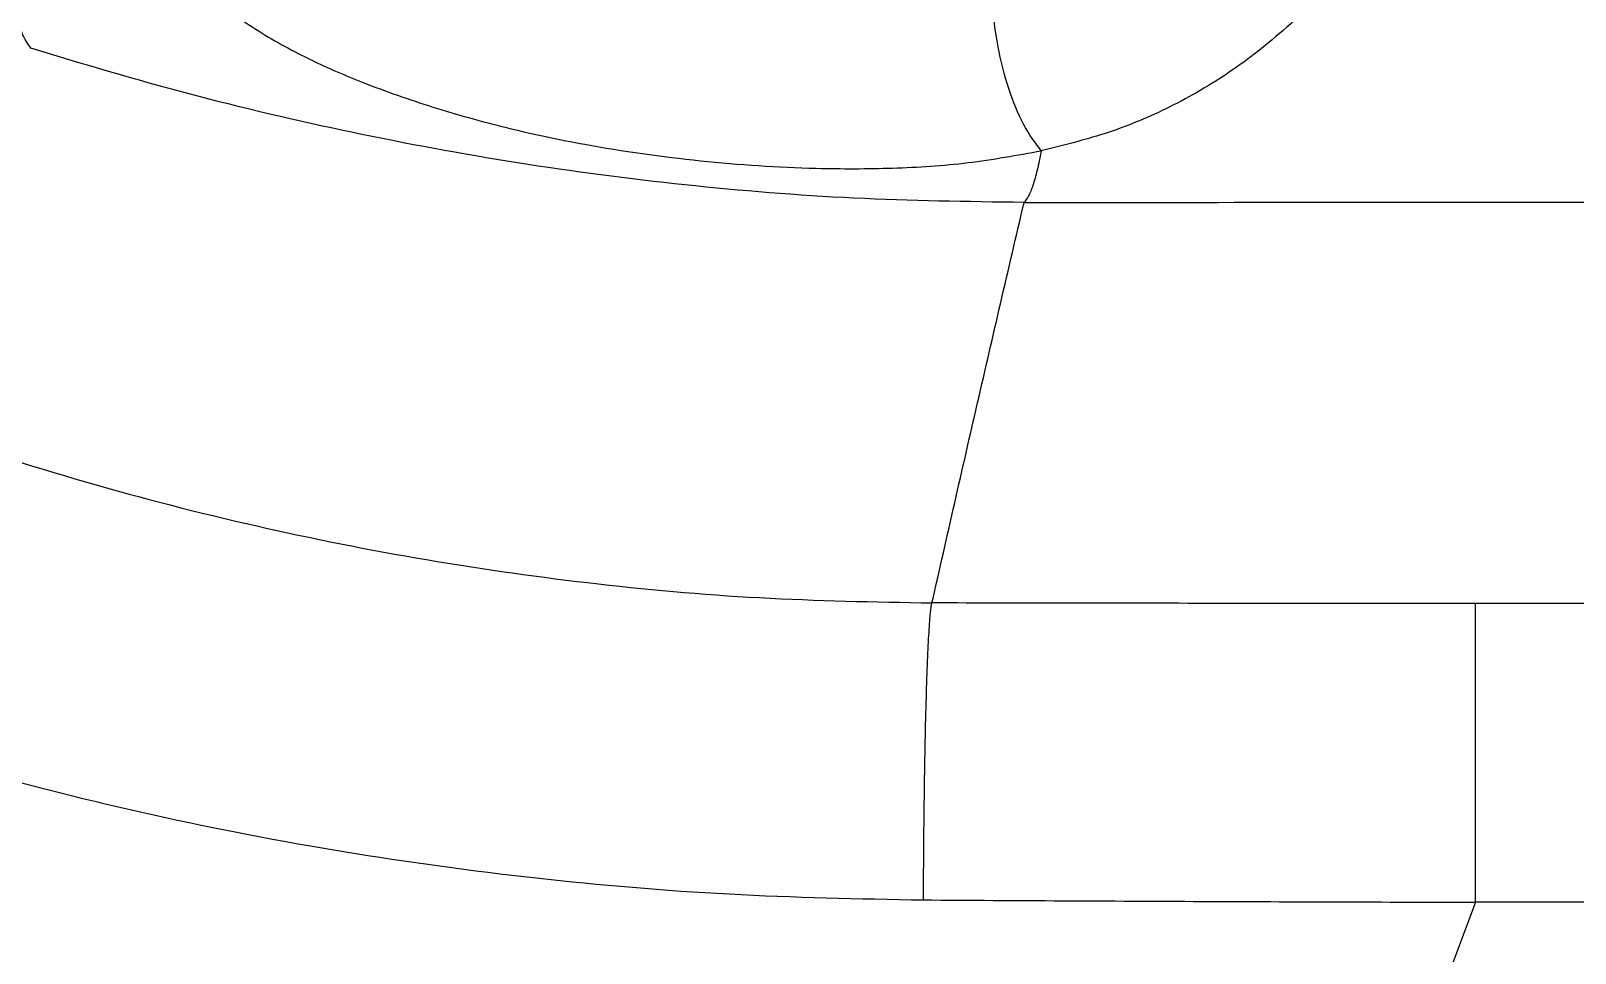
# Model space of a CAD drawing. Extents: x 939 to 1039, y 781 to 934.
# Drawn here: x 1001.986 to 1006.862, y 806.615 to 809.529 of the extents above; entities that cross this region are included whole.
import ezdxf

# ---------------------------------------------------------------- set-up
doc = ezdxf.new("R2010")
doc.units = 0
doc.header["$MEASUREMENT"] = 0
doc.layers.add('1', color=4, linetype='Continuous')

# ---------------------------------------------------------------- blocks, each defined once
blk = doc.blocks.new('Envoy')
at = {"layer": '1', "color": 3, "linetype": 'Continuous', "lineweight": 25}
for p, q in [((83.4674, 8.5457), (67.8936, 8.5457)), ((67.8936, 7.6018), (66.6446, 4.2816)), ((69.4043, 7.6018), (67.8936, 7.6018))]:
    blk.add_line(p, q, dxfattribs=at)
for points, knots in [([(63.3317, 10.2991), (63.3217, 10.3133), (63.3019, 10.3415), (63.2842, 10.4172), (63.2767, 10.5174), (63.2808, 10.6447), (63.2972, 10.7987), (63.3271, 10.9801), (63.3704, 11.1883), (63.4098, 11.3424), (63.4299, 11.4209)], [0, 0, 0, 0, 0.130544, 0.2586776, 0.3841505, 0.5071308, 0.628361, 0.7492905, 0.8721679, 1, 1, 1, 1]), ([(67.6441, 10.7468), (67.6159, 10.7103), (67.5598, 10.6376), (67.4712, 10.5359), (67.3803, 10.4412), (67.2885, 10.356), (67.1967, 10.2808), (67.0752, 10.1936), (66.9194, 10.1047), (66.7253, 10.0254), (66.5892, 9.9919), (66.5223, 9.9755)], [0, 0, 0, 0, 0.094775, 0.188439, 0.277293, 0.367468, 0.451861, 0.531052, 0.692461, 0.848716, 1, 1, 1, 1]), ([(63.7814, 10.5812), (63.8233, 10.5374), (63.9064, 10.4505), (64.0586, 10.3446), (64.2218, 10.2568), (64.4077, 10.178), (64.6136, 10.1071), (64.8433, 10.0438), (65.1203, 9.9852), (65.445, 9.9396), (65.7714, 9.9178), (66.0536, 9.9186), (66.2928, 9.9335), (66.4457, 9.9615), (66.5223, 9.9755)], [0, 0, 0, 0, 0.069497, 0.137961, 0.20541, 0.268755, 0.349625, 0.430145, 0.511389, 0.634018, 0.755833, 0.836858, 0.918282, 1, 1, 1, 1]), ([(66.5223, 9.9755), (66.503, 10.0006), (66.466, 10.0491), (66.4172, 10.1699), (66.3816, 10.3085), (66.3715, 10.4002), (66.3662, 10.4479)], [0, 0, 0, 0, 0.257883, 0.496369, 0.73807, 1, 1, 1, 1]), ([(66.4679, 9.8121), (66.2887, 9.8147), (65.931, 9.8199), (65.3969, 9.8634), (64.8673, 9.9326), (64.3443, 10.0298), (63.8308, 10.1495), (63.4975, 10.2494), (63.3317, 10.2991)], [0, 0, 0, 0, 0.1682, 0.3357897, 0.5029381, 0.6697892, 0.8356721, 1, 1, 1, 1]), ([(66.5223, 9.9755), (66.518, 9.9541), (66.5091, 9.9105), (66.4955, 9.8644), (66.4817, 9.8296), (66.4726, 9.818), (66.4679, 9.8121)], [0, 0, 0, 0, 0.237621, 0.483503, 0.737762, 1, 1, 1, 1]), ([(66.1771, 8.5472), (66.2249, 8.758), (66.3203, 9.1797), (66.4187, 9.6013), (66.4679, 9.8121)], [0, 0, 0, 0, 0.5000276, 1, 1, 1, 1]), ([(66.4679, 9.8121), (67.0123, 9.8125), (68.0983, 9.8133), (69.1843, 9.8144), (69.7259, 9.815)], [0, 0, 0, 0, 0.501264, 1, 1, 1, 1]), ([(61.9016, 9.5446), (62.0721, 9.4652), (62.4124, 9.3068), (62.937, 9.1065), (63.4683, 8.9346), (64.0051, 8.7944), (64.5454, 8.6847), (65.0878, 8.6068), (65.6318, 8.5574), (65.9953, 8.5506), (66.1771, 8.5472)], [0, 0, 0, 0, 0.1274874, 0.2544506, 0.3807203, 0.5061798, 0.6306426, 0.7543279, 0.8771426, 1, 1, 1, 1]), ([(61.4063, 8.6814), (61.5924, 8.595), (61.9642, 8.4225), (62.5393, 8.2061), (63.1241, 8.0217), (63.7181, 7.8724), (64.3193, 7.7562), (64.9258, 7.6739), (65.5366, 7.6212), (65.9455, 7.6131), (66.1502, 7.6091)], [0, 0, 0, 0, 0.125531, 0.250816, 0.375897, 0.500851, 0.625616, 0.750426, 0.875026, 1, 1, 1, 1]), ([(66.1502, 7.6091), (66.1505, 7.6682), (66.1511, 7.7864), (66.1531, 7.9558), (66.1558, 8.1125), (66.1592, 8.2514), (66.1632, 8.3683), (66.1676, 8.4586), (66.1723, 8.5225), (66.1755, 8.539), (66.1771, 8.5472)], [0, 0, 0, 0, 0.125005, 0.250005, 0.375002, 0.5, 0.624998, 0.749994, 0.874994, 1, 1, 1, 1]), ([(67.8936, 8.5457), (67.6086, 8.5457), (67.0363, 8.5456), (66.4642, 8.5467), (66.1771, 8.5472)], [0, 0, 0, 0, 0.4981647, 1, 1, 1, 1]), ([(67.8936, 7.6018), (67.8936, 7.6612), (67.8936, 7.78), (67.8936, 7.9503), (67.8936, 8.108), (67.8936, 8.2478), (67.8936, 8.3655), (67.8936, 8.4565), (67.8936, 8.5209), (67.8936, 8.5374), (67.8936, 8.5457)], [0, 0, 0, 0, 0.125006, 0.250006, 0.375002, 0.5, 0.624998, 0.749994, 0.874994, 1, 1, 1, 1]), ([(66.1502, 7.6091), (66.4434, 7.6074), (67.0245, 7.6041), (67.6057, 7.6026), (67.8936, 7.6018)], [0, 0, 0, 0, 0.504708, 1, 1, 1, 1])]:
    blk.add_open_spline(points, degree=3, knots=knots, dxfattribs=at)

msp = doc.modelspace()

# ---------------------------------------------------------------- block references
at = {"layer": '1'}
msp.add_blockref('Envoy', (938.6538, 799.1744), dxfattribs=at)

doc.saveas('drawing.dxf')
